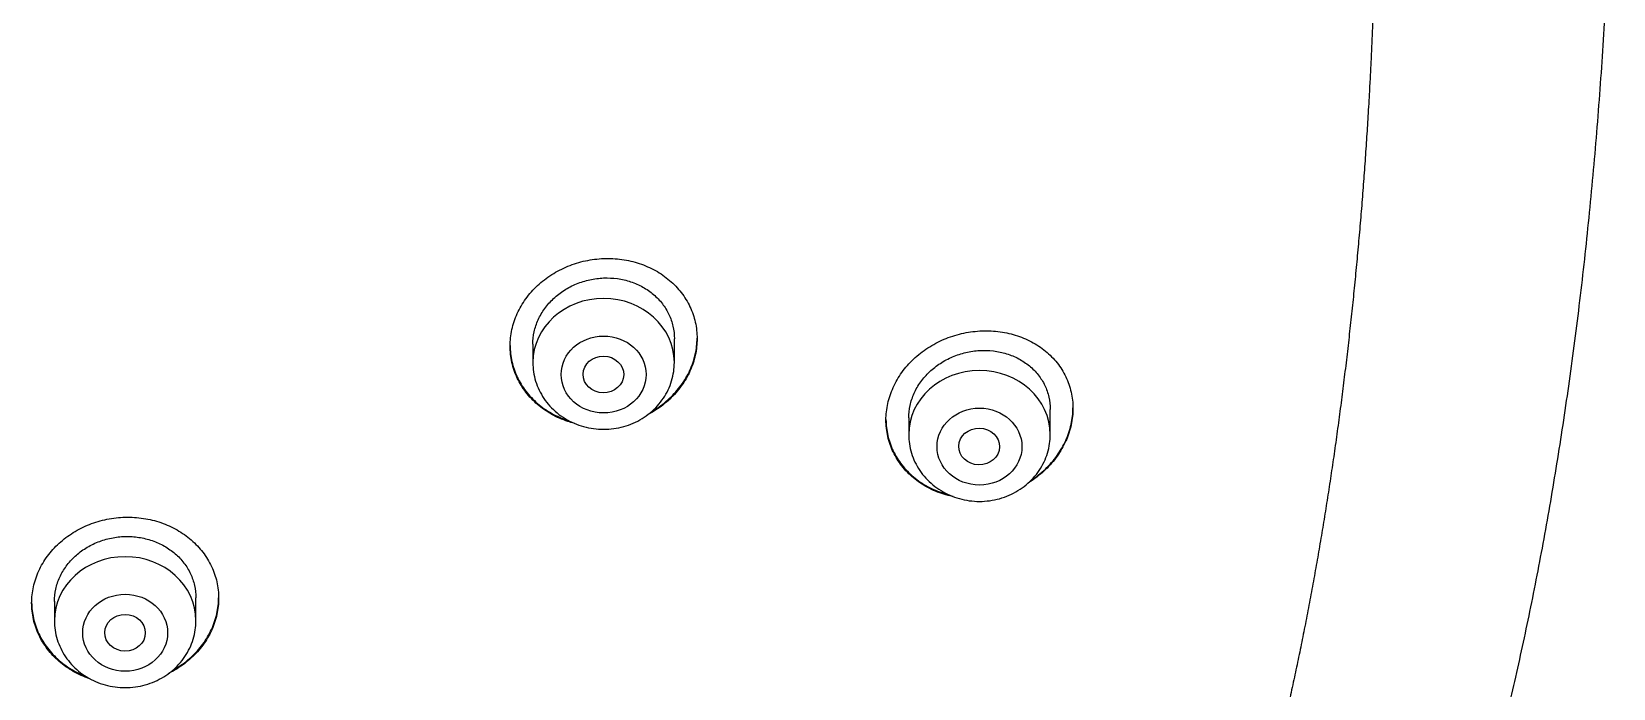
# Model space of a CAD drawing. Header units: millimetres. Extents: x 863 to 5283, y 810 to 2397.
# Drawn here: x 1638.415 to 1641.544, y 1442.19 to 1443.49 of the extents above; entities that cross this region are included whole.
import ezdxf

# ---------------------------------------------------------------- set-up
doc = ezdxf.new("R2010")
doc.units = ezdxf.units.MM
doc.layers.add('Wbudowane', color=175, linetype='Continuous')

# ---------------------------------------------------------------- blocks, each defined once
blk = doc.blocks.new('Z$W@#21058')
for p, q in [((23.2215, 137.0076), (23.2215, 136.9712)), ((23.5015, 136.9712), (23.5015, 137.0184)), ((24.2452, 136.8286), (24.2452, 136.8785)), ((23.9652, 136.8618), (23.9652, 136.8286)), ((22.2748, 136.4988), (22.2748, 136.4602)), ((22.5548, 136.4602), (22.5548, 136.5056))]:
    blk.add_line(p, q)
for centre, start_param in [((23.3615, 136.9712), 3.141598), ((24.1052, 136.8286), 3.141593), ((22.4148, 136.4602), 3.141598)]:
    blk.add_ellipse(centre, major_axis=(-0.14, 0), ratio=0.906308, start_param=start_param, end_param=6.283185)
for centre, major_axis, ratio in [((23.3615, 136.9475), (-0.084, 0), 0.906308), ((23.3611, 136.9476), (-0.0402, 0.0005), 0.902582), ((24.1052, 136.8049), (-0.084, 0), 0.906308), ((24.1045, 136.8051), (-0.0404, 0.0009), 0.89891), ((22.4148, 136.4365), (-0.084, 0), 0.906308), ((22.4146, 136.4366), (-0.0401, 0.0003), 0.905509)]:
    blk.add_ellipse(centre, major_axis=major_axis, ratio=ratio)
for points, degree, knots in [([(24.8134, 135.3152), (24.8299, 135.3488), (24.8577, 135.4079), (24.903, 135.5106), (24.945, 135.6144), (24.9866, 135.7248), (25.0258, 135.8384), (25.0636, 135.9572), (25.0994, 136.0804), (25.1334, 136.2086), (25.1653, 136.3418), (25.1953, 136.4802), (25.2231, 136.6237), (25.2487, 136.7723), (25.272, 136.9262), (25.2928, 137.085), (25.311, 137.2487), (25.3265, 137.4167), (25.3392, 137.5888), (25.349, 137.7642), (25.3557, 137.9422), (25.3594, 138.1219), (25.3599, 138.3023), (25.3573, 138.4825), (25.3515, 138.6614), (25.3427, 138.8381), (25.3309, 139.0118), (25.3162, 139.1817), (25.2988, 139.3474), (25.2787, 139.5084), (25.2561, 139.6644), (25.231, 139.8153), (25.2037, 139.9609), (25.1743, 140.1013), (25.1427, 140.2365), (25.1091, 140.3667), (25.0736, 140.4918), (25.0363, 140.6121), (24.9972, 140.7277), (24.9563, 140.8388), (24.9137, 140.9456), (24.8694, 141.0484), (24.8235, 141.147), (24.7758, 141.2422), (24.7268, 141.3333), (24.6754, 141.422), (24.6237, 141.5056), (24.5683, 141.5886), (24.5347, 141.6362), (24.5147, 141.6635)], 3, [0, 0, 0, 0, 0.015328, 0.032003, 0.04915, 0.066822, 0.085085, 0.103921, 0.123405, 0.143553, 0.164377, 0.185929, 0.208198, 0.231213, 0.254939, 0.279422, 0.304569, 0.330392, 0.35677, 0.383669, 0.410932, 0.438468, 0.466116, 0.493711, 0.521135, 0.548203, 0.574851, 0.600926, 0.626403, 0.651177, 0.675248, 0.698572, 0.721161, 0.742992, 0.764128, 0.784529, 0.804276, 0.823364, 0.841825, 0.859738, 0.877072, 0.893907, 0.910284, 0.926216, 0.941751, 0.956935, 0.971793, 0.986369, 1, 1, 1, 1]), ([(24.8867, 138.288), (24.8909, 138.1423), (24.8922, 137.9962), (24.8907, 137.85), (24.8865, 137.7042), (24.8794, 137.5592), (24.8695, 137.3578), (24.8445, 137.0323), (24.8045, 136.7139), (24.7485, 136.4074), (24.6748, 136.1165), (24.6437, 136.0068)], 5, [0, 0, 0, 0, 0, 0, 0.388761, 0.388761, 0.388761, 0.388761, 0.388761, 0.764037, 1, 1, 1, 1, 1, 1]), ([(23.1765, 137.0037), (23.1765, 137.0147), (23.1777, 137.0256), (23.1812, 137.0417), (23.1827, 137.047), (23.1862, 137.0576), (23.1883, 137.0629), (23.1953, 137.0783), (23.201, 137.088), (23.2111, 137.102), (23.2148, 137.1065), (23.2225, 137.1153), (23.2266, 137.1195), (23.2394, 137.1314), (23.2488, 137.1387), (23.264, 137.1484), (23.2692, 137.1514), (23.2799, 137.1569), (23.2908, 137.1619), (23.3022, 137.166), (23.3138, 137.1696), (23.3197, 137.1712), (23.3376, 137.175), (23.3495, 137.1765), (23.3676, 137.1772), (23.3737, 137.1772), (23.3858, 137.1766), (23.3918, 137.1761), (23.4095, 137.1736), (23.421, 137.1709), (23.4378, 137.1654), (23.4433, 137.1632), (23.454, 137.1585), (23.4592, 137.156), (23.4742, 137.1476), (23.4835, 137.1411), (23.5008, 137.1263), (23.5085, 137.1183), (23.5185, 137.1052), (23.5216, 137.1007), (23.5274, 137.0913), (23.53, 137.0865), (23.537, 137.0716), (23.5405, 137.0614), (23.5441, 137.0456), (23.545, 137.0402), (23.5462, 137.0293), (23.5465, 137.0239), (23.5465, 137.0076), (23.5453, 136.9968), (23.5418, 136.9805), (23.5403, 136.9751), (23.5367, 136.9645), (23.5327, 136.9542), (23.5275, 136.9441), (23.5218, 136.9343), (23.5186, 136.9295), (23.5085, 136.9154), (23.5008, 136.9067), (23.488, 136.8947), (23.4835, 136.8908), (23.474, 136.8835), (23.4691, 136.8801), (23.4594, 136.8738), (23.4545, 136.871), (23.4495, 136.8684)], 3, [0, 0, 0, 0, 0.046574, 0.046574, 0.06986, 0.06986, 0.093147, 0.093147, 0.139721, 0.139721, 0.163007, 0.163007, 0.186294, 0.186294, 0.232868, 0.232868, 0.256154, 0.256154, 0.279441, 0.302728, 0.302728, 0.326015, 0.326015, 0.372588, 0.372588, 0.395875, 0.395875, 0.419162, 0.419162, 0.465735, 0.465735, 0.489022, 0.489022, 0.512309, 0.512309, 0.558883, 0.558883, 0.605456, 0.605456, 0.628743, 0.628743, 0.65203, 0.65203, 0.698603, 0.698603, 0.72189, 0.72189, 0.745177, 0.745177, 0.79175, 0.79175, 0.815037, 0.815037, 0.838324, 0.861611, 0.861611, 0.884897, 0.884897, 0.931471, 0.931471, 0.954758, 0.954758, 0.978044, 0.978044, 1, 1, 1, 1]), ([(23.2215, 137.0074), (23.2215, 137.0156), (23.2224, 137.0237), (23.2251, 137.036), (23.2262, 137.0401), (23.2289, 137.0481), (23.2319, 137.056), (23.2359, 137.0635), (23.2402, 137.071), (23.2426, 137.0746), (23.2503, 137.0853), (23.2561, 137.0918), (23.2658, 137.1009), (23.2692, 137.1038), (23.2763, 137.1093), (23.28, 137.1119), (23.2915, 137.1192), (23.2995, 137.1234), (23.3122, 137.1286), (23.3166, 137.1301), (23.3254, 137.1329), (23.3298, 137.134), (23.3432, 137.1369), (23.3523, 137.1381), (23.3707, 137.1388), (23.3798, 137.1384), (23.3932, 137.1365), (23.3976, 137.1357), (23.4064, 137.1337), (23.4108, 137.1325), (23.4235, 137.1282), (23.4315, 137.1247), (23.4429, 137.1184), (23.4466, 137.1161), (23.4537, 137.1111), (23.4571, 137.1085), (23.4668, 137.1002), (23.4726, 137.0941), (23.4803, 137.0842), (23.4827, 137.0807), (23.487, 137.0736), (23.4909, 137.0663), (23.494, 137.0588), (23.4967, 137.051), (23.4978, 137.047), (23.5006, 137.0349), (23.5015, 137.0267), (23.5015, 137.0184)], 3, [0, 0, 0, 0, 0.062406, 0.062406, 0.093659, 0.093659, 0.124912, 0.156165, 0.156165, 0.187418, 0.187418, 0.249925, 0.249925, 0.281178, 0.281178, 0.312431, 0.312431, 0.374937, 0.374937, 0.40619, 0.40619, 0.437443, 0.437443, 0.49995, 0.49995, 0.562456, 0.562456, 0.593709, 0.593709, 0.624962, 0.624962, 0.687469, 0.687469, 0.718722, 0.718722, 0.749975, 0.749975, 0.812481, 0.812481, 0.843734, 0.843734, 0.874987, 0.906241, 0.906241, 0.937494, 0.937494, 1, 1, 1, 1]), ([(23.9202, 136.8574), (23.9202, 136.8684), (23.9215, 136.8793), (23.925, 136.8955), (23.9265, 136.9008), (23.9301, 136.9115), (23.9322, 136.9168), (23.9392, 136.9323), (23.9449, 136.9422), (23.9551, 136.9563), (23.9588, 136.9609), (23.9666, 136.9697), (23.9707, 136.974), (23.9835, 136.9861), (23.9929, 136.9935), (24.0082, 137.0034), (24.0134, 137.0065), (24.0241, 137.0122), (24.035, 137.0174), (24.0464, 137.0216), (24.058, 137.0254), (24.0639, 137.027), (24.0818, 137.0312), (24.0937, 137.0329), (24.1117, 137.034), (24.1178, 137.0341), (24.1299, 137.0337), (24.1358, 137.0333), (24.1535, 137.0312), (24.165, 137.0288), (24.1817, 137.0237), (24.1872, 137.0217), (24.1978, 137.0174), (24.203, 137.0149), (24.2179, 137.007), (24.2272, 137.0009), (24.2445, 136.9867), (24.2521, 136.9789), (24.2622, 136.9662), (24.2653, 136.9618), (24.2711, 136.9527), (24.2737, 136.9479), (24.2807, 136.9334), (24.2842, 136.9233), (24.2878, 136.9076), (24.2887, 136.9023), (24.2899, 136.8915), (24.2902, 136.8861), (24.2903, 136.8698), (24.2891, 136.8589), (24.2855, 136.8426), (24.284, 136.8371), (24.2805, 136.8264), (24.2763, 136.8159), (24.2712, 136.8058), (24.2654, 136.7958), (24.2622, 136.7908), (24.252, 136.7765), (24.2443, 136.7676), (24.2315, 136.7552), (24.227, 136.7513), (24.2176, 136.7437), (24.2127, 136.7401), (24.206, 136.7357), (24.2043, 136.7346), (24.2026, 136.7336)], 3, [0, 0, 0, 0, 0.047245, 0.047245, 0.070867, 0.070867, 0.09449, 0.09449, 0.141734, 0.141734, 0.165357, 0.165357, 0.188979, 0.188979, 0.236224, 0.236224, 0.259847, 0.259847, 0.283469, 0.307091, 0.307091, 0.330714, 0.330714, 0.377959, 0.377959, 0.401581, 0.401581, 0.425203, 0.425203, 0.472448, 0.472448, 0.496071, 0.496071, 0.519693, 0.519693, 0.566938, 0.566938, 0.614183, 0.614183, 0.637805, 0.637805, 0.661428, 0.661428, 0.708672, 0.708672, 0.732295, 0.732295, 0.755917, 0.755917, 0.803162, 0.803162, 0.826784, 0.826784, 0.850407, 0.874029, 0.874029, 0.897652, 0.897652, 0.944896, 0.944896, 0.968519, 0.968519, 0.992141, 0.992141, 1, 1, 1, 1]), ([(23.1765, 137.0047), (23.1766, 136.9941), (23.1778, 136.9836), (23.1812, 136.9681), (23.1827, 136.9629), (23.1862, 136.9526), (23.1883, 136.9475), (23.1953, 136.9327), (23.201, 136.9234), (23.2111, 136.9102), (23.2147, 136.9059), (23.2224, 136.8978), (23.2265, 136.8939), (23.2393, 136.8829), (23.2486, 136.8764), (23.2638, 136.8679), (23.269, 136.8653), (23.2797, 136.8606), (23.2859, 136.8582), (23.2922, 136.8562), (23.293, 136.8559)], 3, [0, 0, 0, 0, 0.160656, 0.160656, 0.243446, 0.243446, 0.326237, 0.326237, 0.491819, 0.491819, 0.57461, 0.57461, 0.657401, 0.657401, 0.822983, 0.822983, 0.905774, 0.905774, 0.988565, 1, 1, 1, 1]), ([(23.3032, 136.851), (23.299, 136.8521), (23.2949, 136.8533), (23.2796, 136.8584), (23.269, 136.863), (23.2539, 136.8715), (23.2491, 136.8745), (23.2396, 136.8811), (23.2351, 136.8846), (23.2223, 136.8955), (23.2146, 136.9036), (23.2045, 136.9168), (23.2013, 136.9214), (23.1956, 136.9308), (23.1904, 136.9404), (23.1863, 136.9504), (23.1828, 136.9607), (23.1813, 136.9659), (23.1777, 136.9819), (23.1765, 136.9927), (23.1765, 137.0037)], 3, [0, 0, 0, 0, 0.05723, 0.05723, 0.214358, 0.214358, 0.292922, 0.292922, 0.371486, 0.371486, 0.528615, 0.528615, 0.607179, 0.607179, 0.685743, 0.764307, 0.764307, 0.842872, 0.842872, 1, 1, 1, 1]), ([(23.4568, 136.8743), (23.4592, 136.8757), (23.4616, 136.8772), (23.474, 136.8851), (23.4834, 136.8923), (23.4964, 136.9045), (23.5005, 136.9087), (23.5082, 136.9174), (23.5154, 136.9264), (23.5216, 136.9359), (23.5273, 136.9458), (23.53, 136.9509), (23.537, 136.9663), (23.5405, 136.9768), (23.5441, 136.993), (23.545, 136.9984), (23.5462, 137.0091), (23.5464, 137.0143), (23.5465, 137.0195)], 3, [0, 0, 0, 0, 0.0452648, 0.0452648, 0.2371848, 0.2371848, 0.3331447, 0.3331447, 0.4291047, 0.5250647, 0.5250647, 0.6210247, 0.6210247, 0.8129447, 0.8129447, 0.9089047, 0.9089047, 1, 1, 1, 1]), ([(23.9652, 136.8616), (23.9652, 136.8698), (23.9661, 136.8781), (23.9688, 136.8904), (23.97, 136.8945), (23.9727, 136.9025), (23.9758, 136.9104), (23.9797, 136.9181), (23.9841, 136.9256), (23.9865, 136.9293), (23.9942, 136.94), (24, 136.9467), (24.0098, 136.9559), (24.0132, 136.9588), (24.0203, 136.9645), (24.0241, 136.9671), (24.0355, 136.9746), (24.0436, 136.9788), (24.0563, 136.9842), (24.0607, 136.9859), (24.0694, 136.9887), (24.0739, 136.99), (24.0872, 136.9931), (24.0963, 136.9944), (24.1147, 136.9955), (24.1238, 136.9952), (24.1371, 136.9936), (24.1415, 136.9929), (24.1503, 136.9911), (24.1546, 136.9899), (24.1673, 136.986), (24.1753, 136.9827), (24.1866, 136.9767), (24.1903, 136.9744), (24.1974, 136.9697), (24.2008, 136.9672), (24.2105, 136.9592), (24.2163, 136.9533), (24.224, 136.9435), (24.2264, 136.9401), (24.2307, 136.9332), (24.2347, 136.9261), (24.2378, 136.9186), (24.2405, 136.9109), (24.2416, 136.907), (24.2443, 136.895), (24.2452, 136.8868), (24.2452, 136.8785)], 3, [0, 0, 0, 0, 0.0624438, 0.0624438, 0.0936957, 0.0936957, 0.1249476, 0.1561994, 0.1561994, 0.1874513, 0.1874513, 0.249955, 0.249955, 0.2812069, 0.2812069, 0.3124588, 0.3124588, 0.3749625, 0.3749625, 0.4062144, 0.4062144, 0.4374663, 0.4374663, 0.49997, 0.49997, 0.5624738, 0.5624738, 0.5937256, 0.5937256, 0.6249775, 0.6249775, 0.6874813, 0.6874813, 0.7187331, 0.7187331, 0.749985, 0.749985, 0.8124888, 0.8124888, 0.8437406, 0.8437406, 0.8749925, 0.9062444, 0.9062444, 0.9374963, 0.9374963, 1, 1, 1, 1]), ([(23.2215, 136.9712), (23.2215, 136.9644), (23.2224, 136.953), (23.2266, 136.9341), (23.2335, 136.9166), (23.243, 136.8998), (23.255, 136.8847), (23.2691, 136.8712), (23.2852, 136.8598), (23.3029, 136.8506), (23.3218, 136.844), (23.3415, 136.8399), (23.3616, 136.8386), (23.3817, 136.84), (23.4015, 136.8441), (23.4203, 136.8508), (23.438, 136.86), (23.4541, 136.8714), (23.4682, 136.885), (23.4802, 136.9002), (23.4897, 136.917), (23.4966, 136.9345), (23.5006, 136.9533), (23.5015, 136.9646), (23.5015, 136.9712)], 3, [0, 0, 0, 0, 0.043723, 0.08855, 0.133515, 0.178674, 0.224062, 0.269684, 0.315523, 0.361546, 0.407709, 0.453968, 0.500279, 0.546601, 0.592892, 0.639107, 0.685199, 0.73112, 0.776832, 0.822308, 0.867548, 0.912577, 0.957444, 1, 1, 1, 1]), ([(24.207, 136.7378), (24.2072, 136.7379), (24.2074, 136.738), (24.2176, 136.7448), (24.2269, 136.7522), (24.2399, 136.7646), (24.244, 136.7689), (24.2518, 136.7778), (24.259, 136.787), (24.2652, 136.7967), (24.271, 136.8067), (24.2737, 136.8118), (24.2807, 136.8274), (24.2842, 136.8381), (24.2878, 136.8543), (24.2887, 136.8597), (24.2899, 136.8706), (24.2902, 136.876), (24.2902, 136.8813)], 3, [0, 0, 0, 0, 0.003737, 0.003737, 0.203472, 0.203472, 0.303339, 0.303339, 0.403206, 0.503073, 0.503073, 0.60294, 0.60294, 0.802675, 0.802675, 0.902542, 0.902542, 1, 1, 1, 1]), ([(23.9202, 136.8583), (23.9203, 136.8477), (23.9215, 136.8372), (23.925, 136.8218), (23.9265, 136.8166), (23.93, 136.8063), (23.9321, 136.8013), (23.9391, 136.7866), (23.9448, 136.7773), (23.955, 136.7644), (23.9586, 136.7602), (23.9664, 136.7522), (23.9704, 136.7484), (23.9832, 136.7377), (23.9926, 136.7314), (24.0077, 136.7232), (24.013, 136.7207), (24.0236, 136.7162), (24.032, 136.7131), (24.0407, 136.7106), (24.0438, 136.7098)], 3, [0, 0, 0, 0, 0.155589, 0.155589, 0.23564, 0.23564, 0.315691, 0.315691, 0.475792, 0.475792, 0.555843, 0.555843, 0.635894, 0.635894, 0.795996, 0.795996, 0.876046, 0.876046, 0.956097, 1, 1, 1, 1]), ([(24.053, 136.706), (24.0527, 136.7061), (24.0523, 136.7061), (24.0461, 136.7074), (24.0403, 136.7089), (24.0236, 136.7141), (24.013, 136.7186), (23.9979, 136.7266), (23.993, 136.7296), (23.9836, 136.736), (23.9791, 136.7393), (23.9663, 136.75), (23.9586, 136.7579), (23.9484, 136.7709), (23.9452, 136.7755), (23.9395, 136.7847), (23.9342, 136.7942), (23.9301, 136.8042), (23.9266, 136.8144), (23.9251, 136.8196), (23.9215, 136.8356), (23.9202, 136.8464), (23.9202, 136.8574)], 3, [0, 0, 0, 0, 0.0050798, 0.0050798, 0.0816121, 0.0816121, 0.2346767, 0.2346767, 0.3112091, 0.3112091, 0.3877414, 0.3877414, 0.540806, 0.540806, 0.6173384, 0.6173384, 0.6938707, 0.770403, 0.770403, 0.8469353, 0.8469353, 1, 1, 1, 1]), ([(23.9652, 136.8286), (23.9652, 136.8219), (23.9662, 136.8105), (23.9703, 136.7916), (23.9772, 136.7742), (23.9867, 136.7573), (23.9987, 136.7422), (24.0128, 136.7287), (24.0289, 136.7173), (24.0465, 136.7081), (24.0654, 136.7014), (24.0851, 136.6974), (24.1052, 136.696), (24.1254, 136.6974), (24.1451, 136.7014), (24.164, 136.7081), (24.1817, 136.7173), (24.1977, 136.7287), (24.2119, 136.7423), (24.2239, 136.7575), (24.2334, 136.7743), (24.2403, 136.7918), (24.2444, 136.8107), (24.2452, 136.822), (24.2452, 136.8286)], 3, [0, 0, 0, 0, 0.043416, 0.088242, 0.133206, 0.178365, 0.223751, 0.269371, 0.315209, 0.361231, 0.407394, 0.453652, 0.499964, 0.546286, 0.592577, 0.638793, 0.684885, 0.730809, 0.776522, 0.822, 0.867242, 0.912272, 0.95714, 1, 1, 1, 1]), ([(22.2298, 136.4954), (22.2298, 136.5063), (22.231, 136.5171), (22.2345, 136.533), (22.236, 136.5383), (22.2395, 136.5488), (22.2416, 136.554), (22.2486, 136.5692), (22.2542, 136.5788), (22.2643, 136.5925), (22.268, 136.597), (22.2757, 136.6056), (22.2798, 136.6097), (22.2926, 136.6215), (22.302, 136.6285), (22.3172, 136.638), (22.3224, 136.6409), (22.3331, 136.6463), (22.344, 136.6511), (22.3554, 136.6551), (22.367, 136.6585), (22.3729, 136.66), (22.3908, 136.6636), (22.4028, 136.6649), (22.4209, 136.6654), (22.4269, 136.6652), (22.4391, 136.6645), (22.4451, 136.6638), (22.4629, 136.6611), (22.4744, 136.6583), (22.4912, 136.6525), (22.4967, 136.6503), (22.5074, 136.6455), (22.5126, 136.6428), (22.5276, 136.6343), (22.5369, 136.6277), (22.5542, 136.6127), (22.5618, 136.6046), (22.5719, 136.5914), (22.575, 136.5869), (22.5807, 136.5775), (22.5833, 136.5726), (22.5903, 136.5578), (22.5938, 136.5476), (22.5974, 136.5318), (22.5983, 136.5265), (22.5995, 136.5156), (22.5998, 136.5102), (22.5998, 136.4941), (22.5986, 136.4833), (22.5951, 136.4672), (22.5936, 136.4619), (22.5901, 136.4514), (22.586, 136.4412), (22.5808, 136.4313), (22.5751, 136.4216), (22.572, 136.4168), (22.5618, 136.403), (22.5542, 136.3945), (22.5413, 136.3827), (22.5369, 136.379), (22.5274, 136.3718), (22.5225, 136.3684), (22.5123, 136.3621), (22.5069, 136.3591), (22.5014, 136.3563)], 3, [0, 0, 0, 0, 0.046476, 0.046476, 0.069714, 0.069714, 0.092953, 0.092953, 0.139429, 0.139429, 0.162667, 0.162667, 0.185905, 0.185905, 0.232381, 0.232381, 0.255619, 0.255619, 0.278858, 0.302096, 0.302096, 0.325334, 0.325334, 0.37181, 0.37181, 0.395048, 0.395048, 0.418286, 0.418286, 0.464763, 0.464763, 0.488001, 0.488001, 0.511239, 0.511239, 0.557715, 0.557715, 0.604191, 0.604191, 0.62743, 0.62743, 0.650668, 0.650668, 0.697144, 0.697144, 0.720382, 0.720382, 0.74362, 0.74362, 0.790097, 0.790097, 0.813335, 0.813335, 0.836573, 0.859811, 0.859811, 0.883049, 0.883049, 0.929525, 0.929525, 0.952763, 0.952763, 0.976002, 0.976002, 1, 1, 1, 1]), ([(22.2748, 136.4985), (22.2748, 136.5067), (22.2757, 136.5148), (22.2783, 136.5269), (22.2795, 136.531), (22.2821, 136.5389), (22.2852, 136.5466), (22.2891, 136.5541), (22.2934, 136.5614), (22.2958, 136.5651), (22.3035, 136.5755), (22.3093, 136.582), (22.319, 136.5909), (22.3224, 136.5937), (22.3295, 136.5991), (22.3332, 136.6017), (22.3447, 136.6088), (22.3527, 136.6128), (22.3654, 136.6178), (22.3698, 136.6193), (22.3786, 136.6219), (22.383, 136.623), (22.3965, 136.6257), (22.4055, 136.6268), (22.424, 136.6272), (22.4331, 136.6267), (22.4465, 136.6246), (22.451, 136.6237), (22.4597, 136.6216), (22.4641, 136.6203), (22.4768, 136.6159), (22.4849, 136.6123), (22.4962, 136.6058), (22.4999, 136.6035), (22.5071, 136.5984), (22.5105, 136.5958), (22.5202, 136.5874), (22.526, 136.5812), (22.5336, 136.5712), (22.536, 136.5677), (22.5404, 136.5606), (22.5443, 136.5534), (22.5473, 136.5458), (22.55, 136.538), (22.5511, 136.5341), (22.5539, 136.522), (22.5548, 136.5139), (22.5548, 136.5056)], 3, [0, 0, 0, 0, 0.0624, 0.0624, 0.093654, 0.093654, 0.124907, 0.15616, 0.15616, 0.187414, 0.187414, 0.24992, 0.24992, 0.281174, 0.281174, 0.312427, 0.312427, 0.374934, 0.374934, 0.406187, 0.406187, 0.43744, 0.43744, 0.499947, 0.499947, 0.562453, 0.562453, 0.593707, 0.593707, 0.62496, 0.62496, 0.687467, 0.687467, 0.71872, 0.71872, 0.749973, 0.749973, 0.81248, 0.81248, 0.843733, 0.843733, 0.874987, 0.90624, 0.90624, 0.937493, 0.937493, 1, 1, 1, 1]), ([(22.2298, 136.4964), (22.2299, 136.4859), (22.231, 136.4755), (22.2345, 136.4601), (22.236, 136.4549), (22.2395, 136.4446), (22.2416, 136.4395), (22.2485, 136.4247), (22.2542, 136.4153), (22.2643, 136.4021), (22.2679, 136.3979), (22.2756, 136.3896), (22.2797, 136.3857), (22.2925, 136.3746), (22.3018, 136.368), (22.3169, 136.3594), (22.3222, 136.3567), (22.3306, 136.3529), (22.3337, 136.3516), (22.3369, 136.3503)], 3, [0, 0, 0, 0, 0.168185, 0.168185, 0.255016, 0.255016, 0.341846, 0.341846, 0.515507, 0.515507, 0.602338, 0.602338, 0.689168, 0.689168, 0.862829, 0.862829, 0.94966, 0.94966, 1, 1, 1, 1]), ([(22.3463, 136.3449), (22.3455, 136.3451), (22.3448, 136.3454), (22.3328, 136.3495), (22.3222, 136.3543), (22.3071, 136.3629), (22.3022, 136.366), (22.2928, 136.3727), (22.2883, 136.3762), (22.2755, 136.3873), (22.2679, 136.3954), (22.2577, 136.4087), (22.2546, 136.4133), (22.2488, 136.4227), (22.2437, 136.4323), (22.2396, 136.4423), (22.2361, 136.4525), (22.2346, 136.4578), (22.231, 136.4737), (22.2298, 136.4845), (22.2298, 136.4954)], 3, [0, 0, 0, 0, 0.011216, 0.011216, 0.176013, 0.176013, 0.258412, 0.258412, 0.340811, 0.340811, 0.505608, 0.505608, 0.588007, 0.588007, 0.670405, 0.752804, 0.752804, 0.835203, 0.835203, 1, 1, 1, 1]), ([(22.509, 136.3624), (22.5118, 136.3639), (22.5146, 136.3656), (22.5274, 136.3735), (22.5368, 136.3806), (22.5497, 136.3925), (22.5538, 136.3966), (22.5615, 136.4051), (22.5687, 136.414), (22.5749, 136.4234), (22.5807, 136.4331), (22.5833, 136.4381), (22.5903, 136.4533), (22.5938, 136.4637), (22.5974, 136.4797), (22.5983, 136.4851), (22.5994, 136.4957), (22.5997, 136.5008), (22.5998, 136.5059)], 3, [0, 0, 0, 0, 0.05225, 0.05225, 0.242842, 0.242842, 0.338138, 0.338138, 0.433433, 0.528729, 0.528729, 0.624025, 0.624025, 0.814617, 0.814617, 0.909913, 0.909913, 1, 1, 1, 1]), ([(22.2748, 136.4602), (22.2748, 136.4534), (22.2757, 136.442), (22.2798, 136.4231), (22.2868, 136.4056), (22.2963, 136.3888), (22.3083, 136.3737), (22.3224, 136.3602), (22.3385, 136.3488), (22.3562, 136.3396), (22.3751, 136.333), (22.3948, 136.3289), (22.4149, 136.3276), (22.435, 136.329), (22.4547, 136.3331), (22.4736, 136.3398), (22.4913, 136.349), (22.5074, 136.3604), (22.5215, 136.374), (22.5335, 136.3892), (22.543, 136.406), (22.5499, 136.4235), (22.5539, 136.4423), (22.5548, 136.4536), (22.5548, 136.4602)], 3, [0, 0, 0, 0, 0.043723, 0.08855, 0.133515, 0.178674, 0.224062, 0.269684, 0.315523, 0.361546, 0.407709, 0.453968, 0.500279, 0.546601, 0.592892, 0.639107, 0.685199, 0.73112, 0.776832, 0.822308, 0.867548, 0.912577, 0.957444, 1, 1, 1, 1])]:
    blk.add_open_spline(points, degree=degree, knots=knots)

msp = doc.modelspace()

# ---------------------------------------------------------------- block references
at = {"layer": 'Wbudowane'}
msp.add_blockref('Z$W@#21058', (1616.1848, 1305.8637), dxfattribs=at)

doc.saveas('drawing.dxf')
